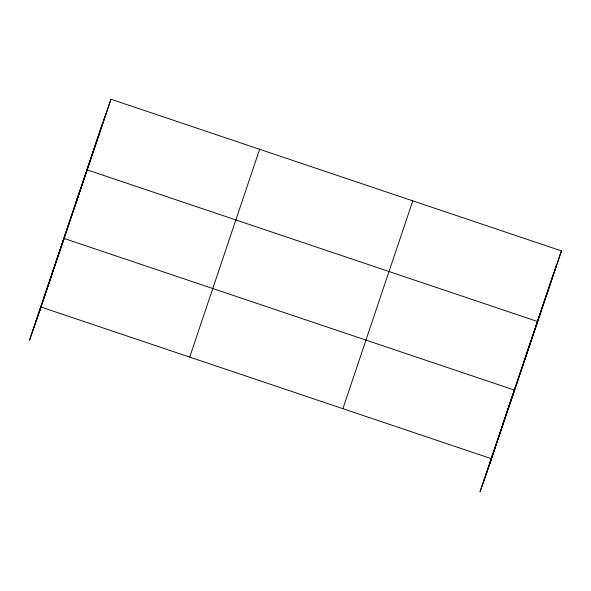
<?xml version="1.0" encoding="UTF-8"?>
<svg xmlns="http://www.w3.org/2000/svg" width="591" height="591" viewBox="0 0 591 591"><rect width="100%" height="100%" fill="white"/><g stroke="black" fill="none" stroke-linecap="round" stroke-linejoin="round"><path stroke-width="0.89" d="M32.771 330.849L102.671 123.017M36.088 321.327L105.988 113.494M39.302 312.085L110.96 99.222L561.45 250.909L489.791 463.772M189.718 357.112L259.626 149.272M342.883 408.684L412.791 200.851M483.253 482.537L553.161 274.704M486.57 473.014L556.478 265.182M110.96 99.222L29.55 340.091L41.06 307.054L491.542 458.742L480.04 491.778L561.45 250.909M75.685 202.92L87.195 169.883L537.684 321.57L526.175 354.607M52.621 271.505L64.123 238.469L514.613 390.156L503.104 423.193"/></g></svg>
